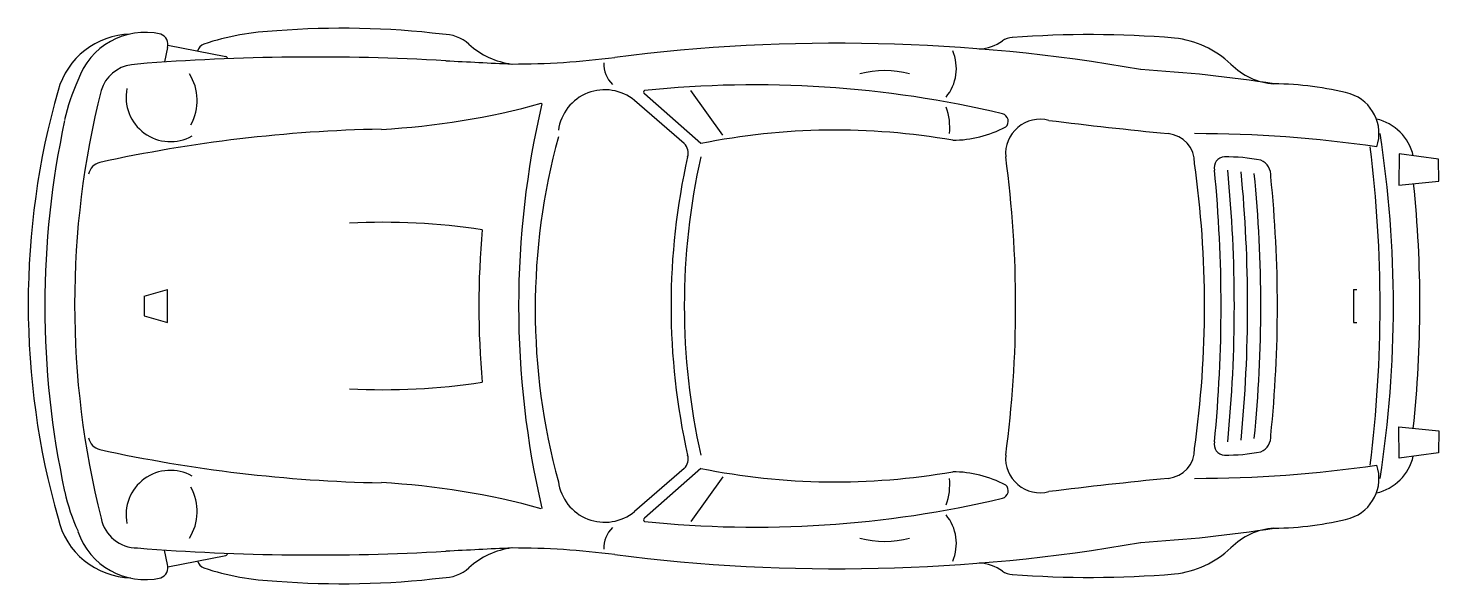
# Model space of a CAD drawing. Extents: x 0 to 5.11, y -1.01 to 1.
import ezdxf

# ---------------------------------------------------------------- set-up
doc = ezdxf.new("R2010")
doc.units = 0
doc.header["$LTSCALE"] = 0.0006
doc.header["$MEASUREMENT"] = 0
doc.layers.get('0').update_dxf_attribs({"linetype": 'CONTINUOUS'})

msp = doc.modelspace()

# ---------------------------------------------------------------- linework, layer by layer
for p, q in [((0.504, 0.93), (0.4935, 0.8774)), ((0.5058, 0.9376), (0.7159, 0.8968)), ((0.396, 0.87), (0.374, 0.8676)), ((2.5155, 0.6123), (2.4, 0.774)), ((1.86, 0.726), (1.8583, 0.7277)), ((2.376, 0.582), (2.196, 0.738)), ((2.436, 0.582), (2.232, 0.762)), ((4.9644, 0.545), (4.9641, 0.4319)), ((5.1075, 0.525), (4.9644, 0.545)), ((5.1084, 0.4462), (5.1075, 0.525)), ((4.9641, 0.4319), (5.1084, 0.4462)), ((0.42, 0.03), (0.504, 0.054)), ((0.504, -0.066), (0.504, 0.054)), ((4.8, 0.054), (4.8, -0.066)), ((4.8, 0.054), (4.812, 0.054)), ((0.42, 0.03), (0.42, -0.042)), ((0.42, -0.042), (0.504, -0.066)), ((4.8, -0.066), (4.812, -0.066)), ((4.9641, -0.4439), (5.1084, -0.4582)), ((4.9644, -0.557), (4.9641, -0.4439)), ((5.1084, -0.4582), (5.1075, -0.537)), ((5.1075, -0.537), (4.9644, -0.557)), ((2.376, -0.594), (2.196, -0.75)), ((2.436, -0.594), (2.232, -0.774)), ((2.5155, -0.6243), (2.4, -0.786)), ((1.86, -0.738), (1.8583, -0.7397)), ((0.504, -0.942), (0.4935, -0.8894)), ((0.5058, -0.9496), (0.7159, -0.9088))]:
    msp.add_line(p, q)
for centre, radius, start, end in [((0.3757, 0.7005), 0.2776, 91.3831, 164.5834), ((0.4223, 0.7292), 0.2554, 76.9326, 161.5651), ((0.4682, 0.9421), 0.0378, 341.3505, 71.7796), ((0.936, 0.042), 0.9487, 92.1747, 108.4349), ((1.1399, -2.0232), 3.0227, 83.1572, 94.5512), ((1.5, 0.832), 0.146, 48.8879, 90), ((3.8449, -2.8565), 3.8328, 85.4104, 94.2032), ((0.651, 0.906), 0.039, 112.6199, 164.1106), ((1.7871, 1.1511), 0.2833, 227.5747, 262.875), ((2.9314, -5.4454), 6.3906, 80.117, 97.25838), ((3.4379, 1.0763), 0.1519, 272.3224, 306.3627), ((3.564, 0.906), 0.06, 90, 126.8699), ((4.1159, 0.6191), 0.3466, 46.2638, 84.0945), ((1.0427, -7.3758), 8.2711, 86.74751, 94.48461), ((0.7138, 0.8894), 0.00778, 357.0767, 73.3008), ((4.158, 51.396), 50.5833, 267.0015, 267.27369), ((1.7505, 3.789), 2.919, 270.0304, 277.3524), ((2.1886, 0.8706), 0.1042, 177.7946, 225.9845), ((3.198, 0.8537), 0.1632, 320.5412, 23.1986), ((4.5271, 1.0376), 0.2401, 224.4, 266.1859), ((0.3923, 0.7344), 0.1343, 97.8586, 162.9032), ((0.432, 0.738), 0.18, 330.764, 32.5285), ((3.102, 0.504), 0.3421, 74.7449, 105.2551), ((3.7338, -4.2007), 5.0589, 81.1516, 86.6477), ((2.8273, 0), 2.8273, 164.1121, 195.8879), ((0.8281, 0.5106), 0.7139, 155.2013, 167.3073), ((3.336, 0), 3.168, 165.8585, 194.1415), ((0.5149, 0.7493), 0.1604, 168.4643, 299.343), ((2.088, 0.6073), 0.1695, 50.4403, 172.3009), ((2.2343, 0.768), 0.00643, 111.0248, 248.9752), ((2.6324, -3.089), 3.8837, 76.6663, 95.9168), ((4.5073, -0.314), 1.112, 75.3791, 89.7581), ((1.1255, 3.4026), 2.7735, 273.1788, 285.3192), ((5.0074, -0.006), 3.2314, 166.9074, 193.0926), ((4.74, 0.618), 0.1518, 341.5651, 71.5651), ((3.232, -0.006), 3.172, 167.769, 192.231), ((3.138, 0.642), 0.1994, 353.0888, 21.1613), ((3.5212, 0.6628), 0.028, 312.1087, 75.9638), ((3.665, 0.5444), 0.1255, 75.7091, 184.7636), ((5.874, 18.3), 17.768, 262.95898, 264.36064), ((4.8435, 0.4979), 0.1771, 13.0427, 77.2997), ((1.3785, -4.5803), 5.2153, 91.102, 102.3875), ((2.924, -1.8417), 2.4724, 80.1245, 101.3832), ((3.3435, 1.02), 0.426, 270.6052, 297.4673), ((4.1178, 0.5123), 0.1062, 358.767, 84.5001), ((4.2205, -3.9915), 4.6095, 81.7241, 89.9566), ((0.864, -0.006), 4.08, 351.2026, 8.7974), ((4.1949, -0.018), 2.3589, 164.6609, 195.3391), ((2.342, 0.548), 0.0481, 343.0725, 45), ((0.27, -0.006), 4.626, 352.8473, 7.1527), ((0.2725, 0.4596), 0.0554, 103.3125, 167.7199), ((4.788, -0.006), 2.46, 167.3196, 192.6804), ((4.836, -0.006), 2.46, 167.3196, 192.6804), ((-0.492, -0.006), 4.068, 352.3719, 7.6281), ((4.3335, 0.4954), 0.0387, 92.224, 194.0362), ((4.332, -0.198), 0.732, 79.6111, 90), ((4.4405, 0.4671), 0.0598, 355.1261, 66.8014), ((0.544, -0.006), 3.716, 352.0182, 7.9818), ((-0.735, -0.006), 5.055, 354.4146, 5.5854), ((-0.687, -0.006), 5.055, 354.4146, 5.5854), ((-0.639, -0.006), 5.055, 354.4843, 5.5113), ((-0.348, -0.006), 4.812, 354.2752, 5.7248), ((-0.051, -0.006), 4.575, 354.1287, 5.8713), ((0.81, 0), 4.23, 353.9054, 5.9347), ((1.2831, -2.136), 2.4329, 81.4692, 92.806), ((4.812, -0.006), 3.18, 175.0209, 184.9791), ((1.2831, 2.124), 2.4329, 267.194, 278.5308), ((0.2725, -0.4716), 0.0554, 192.2801, 256.6875), ((4.3335, -0.5074), 0.0387, 165.9638, 267.776), ((4.4405, -0.4791), 0.0598, 293.1986, 4.8739), ((1.3785, 4.5683), 5.2153, 257.6125, 268.898), ((2.342, -0.56), 0.0481, 315, 16.9275), ((3.665, -0.5564), 0.1255, 175.2364, 284.2909), ((4.1178, -0.5243), 0.1062, 275.4999, 1.233), ((4.332, 0.186), 0.732, 270, 280.3889), ((4.8435, -0.5099), 0.1771, 282.7003, 346.9573), ((0.5149, -0.7613), 0.1604, 60.657, 191.5357), ((2.924, 1.8297), 2.4724, 258.6168, 279.8755), ((3.3435, -1.032), 0.426, 62.5327, 89.3948), ((4.2205, 3.9795), 4.6095, 270.0434, 278.2759), ((4.74, -0.63), 0.1518, 288.4349, 18.4349), ((0.432, -0.75), 0.18, 327.4715, 29.236), ((1.1255, -3.4146), 2.7735, 74.6808, 86.8212), ((2.088, -0.6193), 0.1695, 187.6991, 309.5597), ((3.138, -0.654), 0.1994, 338.8387, 6.9112), ((3.5212, -0.6748), 0.028, 284.0362, 47.8913), ((5.874, -18.312), 17.768, 95.63936, 97.04102), ((0.8285, -0.5216), 0.7139, 192.6927, 204.7987), ((2.6324, 3.077), 3.8837, 264.0832, 283.3337), ((3.198, -0.8657), 0.1632, 336.8014, 39.4588), ((0.3787, -0.7125), 0.2776, 192.8043, 268.6169), ((0.3957, -0.7477), 0.1343, 191.3099, 270.1113), ((2.1886, -0.8826), 0.1042, 134.0155, 182.2054), ((2.2343, -0.78), 0.00643, 111.0248, 248.9752), ((3.7338, 4.1887), 5.0589, 273.3523, 278.8484), ((4.5271, -1.0496), 0.2401, 93.8141, 135.6), ((4.5073, 0.302), 1.112, 270.2419, 284.6209), ((0.4223, -0.7412), 0.2554, 198.4349, 283.0674), ((2.9314, 5.4334), 6.3906, 262.74162, 279.883), ((3.102, -0.516), 0.3421, 254.7449, 285.2551), ((1.0427, 7.3638), 8.2711, 265.51539, 273.25249), ((0.7138, -0.9014), 0.00778, 286.6992, 2.9233), ((4.158, -51.408), 50.5833, 92.72631, 92.9985), ((1.7871, -1.1631), 0.2833, 97.125, 132.4253), ((1.7505, -3.801), 2.919, 82.6476, 89.9696), ((4.1159, -0.6311), 0.3466, 275.9055, 313.7362), ((0.4682, -0.9541), 0.0378, 288.2204, 18.6495), ((0.651, -0.918), 0.039, 195.8894, 247.3801), ((0.936, -0.054), 0.9487, 251.5651, 267.8253), ((1.5, -0.844), 0.146, 270, 311.1121), ((3.4379, -1.0883), 0.1519, 53.6373, 87.6776), ((3.564, -0.918), 0.06, 233.1301, 270), ((1.1399, 2.0112), 3.0227, 265.4488, 276.8428), ((3.8449, 2.8445), 3.8328, 265.7968, 274.5896)]:
    msp.add_arc(centre, radius, start, end)

doc.saveas('drawing.dxf')
